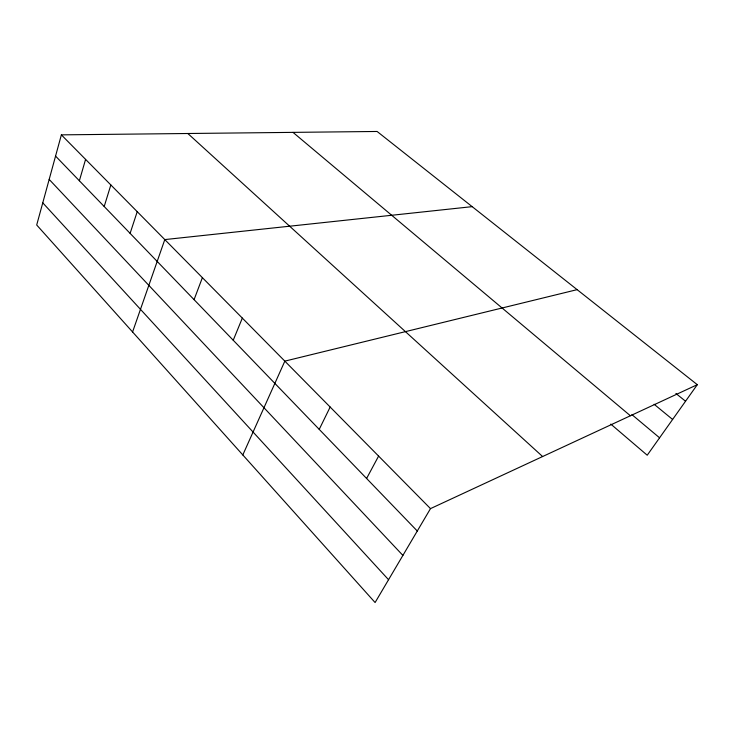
<?xml version="1.0" encoding="UTF-8"?>
<svg xmlns="http://www.w3.org/2000/svg" width="734" height="734" viewBox="0 0 734 734"><rect width="100%" height="100%" fill="white"/><g stroke="black" fill="none" stroke-linecap="round" stroke-linejoin="round"><path stroke-width="1.1" d="M61.372 134.863L36.7 224.999L375.092 602.531L430.491 508.625L697.3 384.68L377.102 131.469L61.372 134.863L430.491 508.625M79.373 180.766L85.584 159.379M104.2 206.502L110.843 184.959M130.111 233.357L137.221 211.667M132.579 331.97L164.801 239.587L472.182 206.649M194.07 299.656L202.391 277.654M233.228 340.237L242.33 318.097M242.807 454.952L284.838 361.137L577.126 289.646M319.226 429.372L330.162 407.031M366.596 478.467L378.606 456.08M697.3 384.68L647.223 455.218L610.798 424.096M675.895 393.461L685.547 401.232M654.122 404.269L672.61 419.463M631.937 414.637L659.582 437.813M292.994 132.368L630.396 415.765M187.831 133.505L542.619 456.539M55.564 156.094L417.288 531.012M49.178 179.417L402.893 555.409M42.765 202.841L388.552 579.713"/></g></svg>
